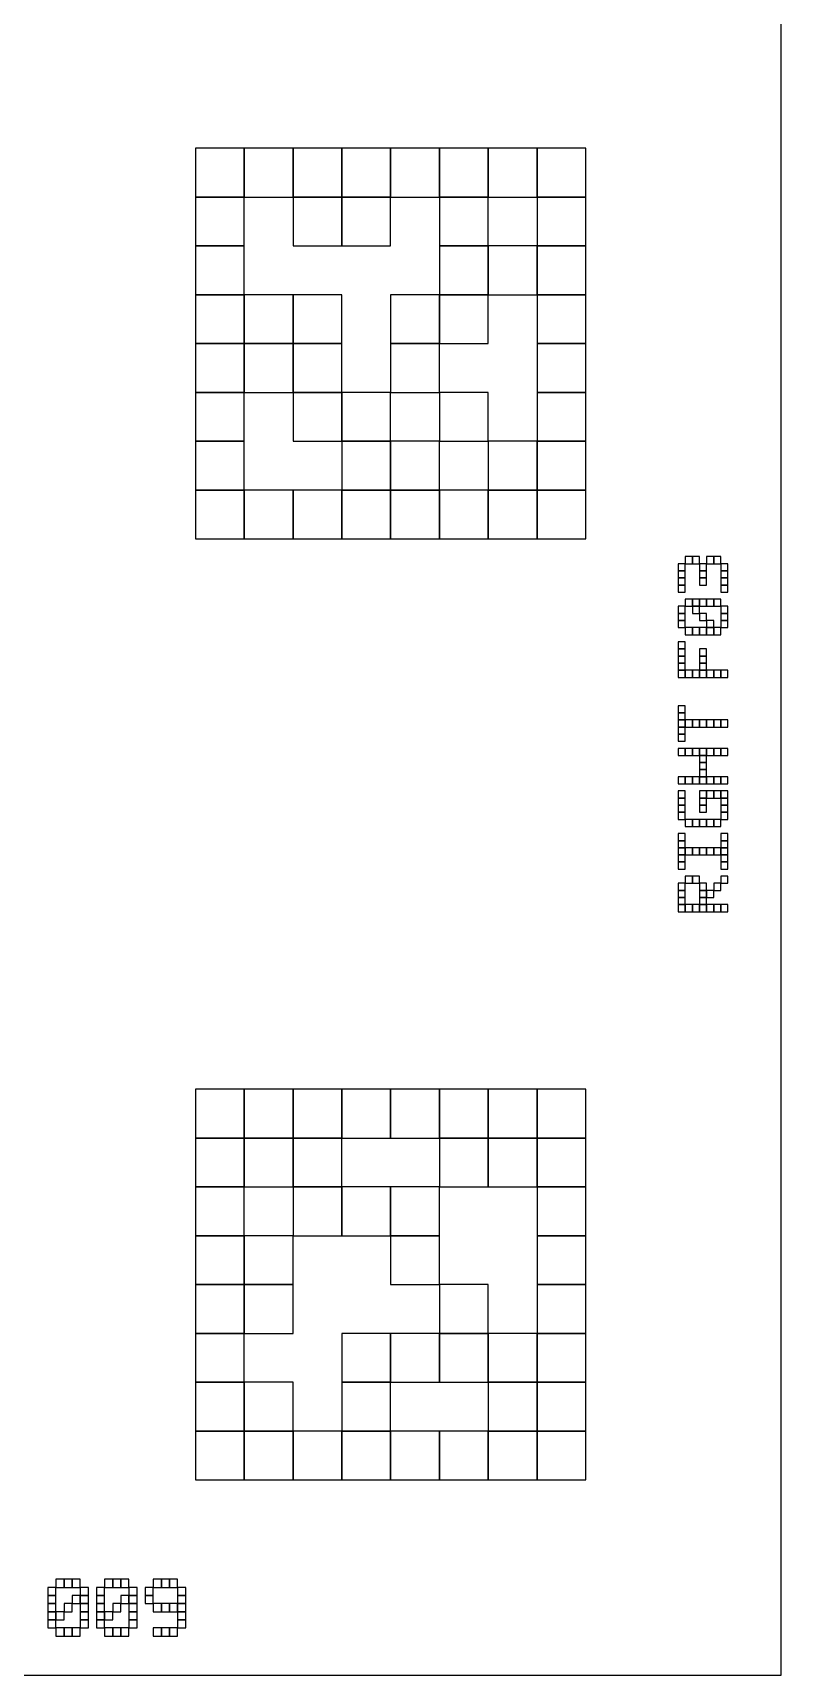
# Model space of a CAD drawing. Extents: x 0 to 150, y 0 to 150.
# Drawn here: x 107.8 to 150, y 0 to 92.5 of the extents above; entities that cross this region are included whole.
import ezdxf

# ---------------------------------------------------------------- set-up
doc = ezdxf.new("R2010")
doc.units = 0
for name, color, linetype in [('BLACK_POCKET', 7, 'CONTINUOUS'), ('BOARD_TEXT', 2, 'CONTINUOUS'), ('CUT', 1, 'CONTINUOUS')]:
    doc.layers.add(name, color=color, linetype=linetype)

msp = doc.modelspace()

# ---------------------------------------------------------------- linework, layer by layer
at = {"layer": 'BLACK_POCKET'}
for p, q in [((119.75, 86), (117, 86)), ((117, 86), (117, 83.25)), ((119.75, 83.25), (119.75, 86)), ((122.5, 86), (119.75, 86)), ((119.75, 86), (119.75, 83.25)), ((122.5, 83.25), (122.5, 86)), ((125.25, 86), (122.5, 86)), ((122.5, 86), (122.5, 83.25)), ((125.25, 83.25), (125.25, 86)), ((128, 86), (125.25, 86)), ((125.25, 86), (125.25, 83.25)), ((128, 83.25), (128, 86)), ((130.75, 86), (128, 86)), ((128, 86), (128, 83.25)), ((130.75, 83.25), (130.75, 86)), ((133.5, 86), (130.75, 86)), ((130.75, 86), (130.75, 83.25)), ((133.5, 83.25), (133.5, 86)), ((136.25, 86), (133.5, 86)), ((133.5, 86), (133.5, 83.25)), ((136.25, 83.25), (136.25, 86)), ((139, 86), (136.25, 86)), ((136.25, 86), (136.25, 83.25)), ((139, 83.25), (139, 86)), ((117, 83.25), (119.75, 83.25)), ((119.75, 83.25), (117, 83.25)), ((117, 83.25), (117, 80.5)), ((119.75, 83.25), (122.5, 83.25)), ((119.75, 80.5), (119.75, 83.25)), ((122.5, 83.25), (125.25, 83.25)), ((125.25, 83.25), (122.5, 83.25)), ((122.5, 83.25), (122.5, 80.5)), ((125.25, 83.25), (128, 83.25)), ((125.25, 80.5), (125.25, 83.25)), ((128, 83.25), (125.25, 83.25)), ((125.25, 83.25), (125.25, 80.5)), ((128, 83.25), (130.75, 83.25)), ((128, 80.5), (128, 83.25)), ((130.75, 83.25), (133.5, 83.25)), ((133.5, 83.25), (130.75, 83.25)), ((130.75, 83.25), (130.75, 80.5)), ((133.5, 83.25), (136.25, 83.25)), ((133.5, 80.5), (133.5, 83.25)), ((136.25, 83.25), (139, 83.25)), ((139, 83.25), (136.25, 83.25)), ((136.25, 83.25), (136.25, 80.5)), ((139, 80.5), (139, 83.25)), ((117, 80.5), (119.75, 80.5)), ((119.75, 80.5), (117, 80.5)), ((117, 80.5), (117, 77.75)), ((119.75, 77.75), (119.75, 80.5)), ((122.5, 80.5), (125.25, 80.5)), ((125.25, 80.5), (128, 80.5)), ((130.75, 80.5), (133.5, 80.5)), ((133.5, 80.5), (130.75, 80.5)), ((130.75, 80.5), (130.75, 77.75)), ((133.5, 77.75), (133.5, 80.5)), ((136.25, 80.5), (133.5, 80.5)), ((133.5, 80.5), (133.5, 77.75)), ((136.25, 80.5), (139, 80.5)), ((136.25, 77.75), (136.25, 80.5)), ((139, 80.5), (136.25, 80.5)), ((136.25, 80.5), (136.25, 77.75)), ((139, 77.75), (139, 80.5)), ((117, 77.75), (119.75, 77.75)), ((119.75, 77.75), (117, 77.75)), ((117, 77.75), (117, 75)), ((119.75, 75), (119.75, 77.75)), ((122.5, 77.75), (119.75, 77.75)), ((119.75, 77.75), (119.75, 75)), ((122.5, 75), (122.5, 77.75)), ((125.25, 77.75), (122.5, 77.75)), ((122.5, 77.75), (122.5, 75)), ((125.25, 75), (125.25, 77.75)), ((130.75, 77.75), (128, 77.75)), ((128, 77.75), (128, 75)), ((130.75, 77.75), (133.5, 77.75)), ((130.75, 75), (130.75, 77.75)), ((133.5, 77.75), (130.75, 77.75)), ((130.75, 77.75), (130.75, 75)), ((133.5, 77.75), (136.25, 77.75)), ((133.5, 75), (133.5, 77.75)), ((136.25, 77.75), (139, 77.75)), ((139, 77.75), (136.25, 77.75)), ((136.25, 77.75), (136.25, 75)), ((139, 75), (139, 77.75)), ((117, 75), (119.75, 75)), ((119.75, 75), (117, 75)), ((117, 75), (117, 72.25)), ((119.75, 75), (122.5, 75)), ((119.75, 72.25), (119.75, 75)), ((122.5, 75), (119.75, 75)), ((119.75, 75), (119.75, 72.25)), ((122.5, 75), (125.25, 75)), ((122.5, 72.25), (122.5, 75)), ((125.25, 75), (122.5, 75)), ((122.5, 75), (122.5, 72.25)), ((125.25, 72.25), (125.25, 75)), ((128, 75), (130.75, 75)), ((130.75, 75), (128, 75)), ((128, 75), (128, 72.25)), ((130.75, 75), (133.5, 75)), ((130.75, 72.25), (130.75, 75)), ((136.25, 75), (139, 75)), ((139, 75), (136.25, 75)), ((136.25, 75), (136.25, 72.25)), ((139, 72.25), (139, 75)), ((117, 72.25), (119.75, 72.25)), ((119.75, 72.25), (117, 72.25)), ((117, 72.25), (117, 69.5)), ((119.75, 72.25), (122.5, 72.25)), ((119.75, 69.5), (119.75, 72.25)), ((122.5, 72.25), (125.25, 72.25)), ((125.25, 72.25), (122.5, 72.25)), ((122.5, 72.25), (122.5, 69.5)), ((125.25, 69.5), (125.25, 72.25)), ((128, 72.25), (125.25, 72.25)), ((125.25, 72.25), (125.25, 69.5)), ((128, 72.25), (130.75, 72.25)), ((128, 69.5), (128, 72.25)), ((133.5, 72.25), (130.75, 72.25)), ((130.75, 72.25), (130.75, 69.5)), ((133.5, 69.5), (133.5, 72.25)), ((136.25, 72.25), (139, 72.25)), ((139, 72.25), (136.25, 72.25)), ((136.25, 72.25), (136.25, 69.5)), ((139, 69.5), (139, 72.25)), ((117, 69.5), (119.75, 69.5)), ((119.75, 69.5), (117, 69.5)), ((117, 69.5), (117, 66.75)), ((119.75, 66.75), (119.75, 69.5)), ((122.5, 69.5), (125.25, 69.5)), ((125.25, 69.5), (128, 69.5)), ((128, 69.5), (125.25, 69.5)), ((125.25, 69.5), (125.25, 66.75)), ((128, 66.75), (128, 69.5)), ((130.75, 69.5), (128, 69.5)), ((128, 69.5), (128, 66.75)), ((130.75, 69.5), (133.5, 69.5)), ((130.75, 66.75), (130.75, 69.5)), ((136.25, 69.5), (133.5, 69.5)), ((133.5, 69.5), (133.5, 66.75)), ((136.25, 69.5), (139, 69.5)), ((136.25, 66.75), (136.25, 69.5)), ((139, 69.5), (136.25, 69.5)), ((136.25, 69.5), (136.25, 66.75)), ((139, 66.75), (139, 69.5)), ((117, 66.75), (119.75, 66.75)), ((119.75, 66.75), (117, 66.75)), ((117, 66.75), (117, 64)), ((119.75, 64), (119.75, 66.75)), ((122.5, 66.75), (119.75, 66.75)), ((119.75, 66.75), (119.75, 64)), ((122.5, 64), (122.5, 66.75)), ((125.25, 66.75), (122.5, 66.75)), ((122.5, 66.75), (122.5, 64)), ((125.25, 66.75), (128, 66.75)), ((125.25, 64), (125.25, 66.75)), ((128, 66.75), (125.25, 66.75)), ((125.25, 66.75), (125.25, 64)), ((128, 66.75), (130.75, 66.75)), ((128, 64), (128, 66.75)), ((130.75, 66.75), (128, 66.75)), ((128, 66.75), (128, 64)), ((130.75, 64), (130.75, 66.75)), ((133.5, 66.75), (130.75, 66.75)), ((130.75, 66.75), (130.75, 64)), ((133.5, 66.75), (136.25, 66.75)), ((133.5, 64), (133.5, 66.75)), ((136.25, 66.75), (133.5, 66.75)), ((133.5, 66.75), (133.5, 64)), ((136.25, 66.75), (139, 66.75)), ((136.25, 64), (136.25, 66.75)), ((139, 66.75), (136.25, 66.75)), ((136.25, 66.75), (136.25, 64)), ((139, 64), (139, 66.75)), ((117, 64), (119.75, 64)), ((119.75, 64), (122.5, 64)), ((122.5, 64), (125.25, 64)), ((125.25, 64), (128, 64)), ((128, 64), (130.75, 64)), ((130.75, 64), (133.5, 64)), ((133.5, 64), (136.25, 64)), ((136.25, 64), (139, 64)), ((119.75, 33), (117, 33)), ((117, 33), (117, 30.25)), ((119.75, 30.25), (119.75, 33)), ((122.5, 33), (119.75, 33)), ((119.75, 33), (119.75, 30.25)), ((122.5, 30.25), (122.5, 33)), ((125.25, 33), (122.5, 33)), ((122.5, 33), (122.5, 30.25)), ((125.25, 30.25), (125.25, 33)), ((128, 33), (125.25, 33)), ((125.25, 33), (125.25, 30.25)), ((128, 30.25), (128, 33)), ((130.75, 33), (128, 33)), ((128, 33), (128, 30.25)), ((130.75, 30.25), (130.75, 33)), ((133.5, 33), (130.75, 33)), ((130.75, 33), (130.75, 30.25)), ((133.5, 30.25), (133.5, 33)), ((136.25, 33), (133.5, 33)), ((133.5, 33), (133.5, 30.25)), ((136.25, 30.25), (136.25, 33)), ((139, 33), (136.25, 33)), ((136.25, 33), (136.25, 30.25)), ((139, 30.25), (139, 33)), ((117, 30.25), (119.75, 30.25)), ((119.75, 30.25), (117, 30.25)), ((117, 30.25), (117, 27.5)), ((119.75, 30.25), (122.5, 30.25)), ((119.75, 27.5), (119.75, 30.25)), ((122.5, 30.25), (119.75, 30.25)), ((119.75, 30.25), (119.75, 27.5)), ((122.5, 30.25), (125.25, 30.25)), ((122.5, 27.5), (122.5, 30.25)), ((125.25, 30.25), (122.5, 30.25)), ((122.5, 30.25), (122.5, 27.5)), ((125.25, 30.25), (128, 30.25)), ((125.25, 27.5), (125.25, 30.25)), ((128, 30.25), (130.75, 30.25)), ((130.75, 30.25), (133.5, 30.25)), ((133.5, 30.25), (130.75, 30.25)), ((130.75, 30.25), (130.75, 27.5)), ((133.5, 30.25), (136.25, 30.25)), ((133.5, 27.5), (133.5, 30.25)), ((136.25, 30.25), (133.5, 30.25)), ((133.5, 30.25), (133.5, 27.5)), ((136.25, 30.25), (139, 30.25)), ((136.25, 27.5), (136.25, 30.25)), ((139, 30.25), (136.25, 30.25)), ((136.25, 30.25), (136.25, 27.5)), ((139, 27.5), (139, 30.25)), ((117, 27.5), (119.75, 27.5)), ((119.75, 27.5), (117, 27.5)), ((117, 27.5), (117, 24.75)), ((119.75, 27.5), (122.5, 27.5)), ((119.75, 24.75), (119.75, 27.5)), ((122.5, 27.5), (125.25, 27.5)), ((125.25, 27.5), (122.5, 27.5)), ((122.5, 27.5), (122.5, 24.75)), ((125.25, 24.75), (125.25, 27.5)), ((128, 27.5), (125.25, 27.5)), ((125.25, 27.5), (125.25, 24.75)), ((128, 24.75), (128, 27.5)), ((130.75, 27.5), (128, 27.5)), ((128, 27.5), (128, 24.75)), ((130.75, 27.5), (133.5, 27.5)), ((130.75, 24.75), (130.75, 27.5)), ((133.5, 27.5), (136.25, 27.5)), ((136.25, 27.5), (139, 27.5)), ((139, 27.5), (136.25, 27.5)), ((136.25, 27.5), (136.25, 24.75)), ((139, 24.75), (139, 27.5)), ((117, 24.75), (119.75, 24.75)), ((119.75, 24.75), (117, 24.75)), ((117, 24.75), (117, 22)), ((119.75, 22), (119.75, 24.75)), ((122.5, 24.75), (119.75, 24.75)), ((119.75, 24.75), (119.75, 22)), ((122.5, 24.75), (125.25, 24.75)), ((122.5, 22), (122.5, 24.75)), ((125.25, 24.75), (128, 24.75)), ((128, 24.75), (130.75, 24.75)), ((130.75, 24.75), (128, 24.75)), ((128, 24.75), (128, 22)), ((130.75, 22), (130.75, 24.75)), ((136.25, 24.75), (139, 24.75)), ((139, 24.75), (136.25, 24.75)), ((136.25, 24.75), (136.25, 22)), ((139, 22), (139, 24.75)), ((117, 22), (119.75, 22)), ((119.75, 22), (117, 22)), ((117, 22), (117, 19.25)), ((119.75, 22), (122.5, 22)), ((119.75, 19.25), (119.75, 22)), ((122.5, 22), (119.75, 22)), ((119.75, 22), (119.75, 19.25)), ((122.5, 19.25), (122.5, 22)), ((128, 22), (130.75, 22)), ((133.5, 22), (130.75, 22)), ((130.75, 22), (130.75, 19.25)), ((133.5, 19.25), (133.5, 22)), ((136.25, 22), (139, 22)), ((139, 22), (136.25, 22)), ((136.25, 22), (136.25, 19.25)), ((139, 19.25), (139, 22)), ((117, 19.25), (119.75, 19.25)), ((119.75, 19.25), (117, 19.25)), ((117, 19.25), (117, 16.5)), ((119.75, 19.25), (122.5, 19.25)), ((119.75, 16.5), (119.75, 19.25)), ((128, 19.25), (125.25, 19.25)), ((125.25, 19.25), (125.25, 16.5)), ((128, 16.5), (128, 19.25)), ((130.75, 19.25), (128, 19.25)), ((128, 19.25), (128, 16.5)), ((130.75, 19.25), (133.5, 19.25)), ((130.75, 16.5), (130.75, 19.25)), ((133.5, 19.25), (130.75, 19.25)), ((130.75, 19.25), (130.75, 16.5)), ((133.5, 16.5), (133.5, 19.25)), ((136.25, 19.25), (133.5, 19.25)), ((133.5, 19.25), (133.5, 16.5)), ((136.25, 19.25), (139, 19.25)), ((136.25, 16.5), (136.25, 19.25)), ((139, 19.25), (136.25, 19.25)), ((136.25, 19.25), (136.25, 16.5)), ((139, 16.5), (139, 19.25)), ((117, 16.5), (119.75, 16.5)), ((119.75, 16.5), (117, 16.5)), ((117, 16.5), (117, 13.75)), ((119.75, 13.75), (119.75, 16.5)), ((122.5, 16.5), (119.75, 16.5)), ((119.75, 16.5), (119.75, 13.75)), ((122.5, 13.75), (122.5, 16.5)), ((125.25, 16.5), (128, 16.5)), ((128, 16.5), (125.25, 16.5)), ((125.25, 16.5), (125.25, 13.75)), ((128, 16.5), (130.75, 16.5)), ((128, 13.75), (128, 16.5)), ((130.75, 16.5), (133.5, 16.5)), ((133.5, 16.5), (136.25, 16.5)), ((136.25, 16.5), (133.5, 16.5)), ((133.5, 16.5), (133.5, 13.75)), ((136.25, 16.5), (139, 16.5)), ((136.25, 13.75), (136.25, 16.5)), ((139, 16.5), (136.25, 16.5)), ((136.25, 16.5), (136.25, 13.75)), ((139, 13.75), (139, 16.5)), ((117, 13.75), (119.75, 13.75)), ((119.75, 13.75), (117, 13.75)), ((117, 13.75), (117, 11)), ((119.75, 13.75), (122.5, 13.75)), ((119.75, 11), (119.75, 13.75)), ((122.5, 13.75), (119.75, 13.75)), ((119.75, 13.75), (119.75, 11)), ((122.5, 11), (122.5, 13.75)), ((125.25, 13.75), (122.5, 13.75)), ((122.5, 13.75), (122.5, 11)), ((125.25, 13.75), (128, 13.75)), ((125.25, 11), (125.25, 13.75)), ((128, 13.75), (125.25, 13.75)), ((125.25, 13.75), (125.25, 11)), ((128, 11), (128, 13.75)), ((130.75, 13.75), (128, 13.75)), ((128, 13.75), (128, 11)), ((130.75, 11), (130.75, 13.75)), ((133.5, 13.75), (130.75, 13.75)), ((130.75, 13.75), (130.75, 11)), ((133.5, 13.75), (136.25, 13.75)), ((133.5, 11), (133.5, 13.75)), ((136.25, 13.75), (133.5, 13.75)), ((133.5, 13.75), (133.5, 11)), ((136.25, 13.75), (139, 13.75)), ((136.25, 11), (136.25, 13.75)), ((139, 13.75), (136.25, 13.75)), ((136.25, 13.75), (136.25, 11)), ((139, 11), (139, 13.75)), ((117, 11), (119.75, 11)), ((119.75, 11), (122.5, 11)), ((122.5, 11), (125.25, 11)), ((125.25, 11), (128, 11)), ((128, 11), (130.75, 11)), ((130.75, 11), (133.5, 11)), ((133.5, 11), (136.25, 11)), ((136.25, 11), (139, 11))]:
    msp.add_line(p, q, dxfattribs=at)
at = {"layer": 'BOARD_TEXT'}
for p, q in [((145, 63), (144.6, 63)), ((144.6, 63), (144.6, 62.6)), ((145, 62.6), (145, 63)), ((145.4, 63), (145, 63)), ((145, 63), (145, 62.6)), ((145.4, 62.6), (145.4, 63)), ((146.2, 63), (145.8, 63)), ((145.8, 63), (145.8, 62.6)), ((146.2, 62.6), (146.2, 63)), ((146.6, 63), (146.2, 63)), ((146.2, 63), (146.2, 62.6)), ((146.6, 62.6), (146.6, 63)), ((144.6, 62.6), (144.2, 62.6)), ((144.2, 62.6), (144.2, 62.2)), ((144.6, 62.2), (144.2, 62.2)), ((144.2, 62.2), (144.2, 61.8)), ((144.2, 62.2), (144.6, 62.2)), ((144.6, 62.2), (144.6, 62.6)), ((144.6, 62.6), (145, 62.6)), ((144.6, 61.8), (144.6, 62.2)), ((145, 62.6), (145.4, 62.6)), ((145.8, 62.6), (145.4, 62.6)), ((145.4, 62.6), (145.4, 62.2)), ((145.8, 62.2), (145.4, 62.2)), ((145.4, 62.2), (145.4, 61.8)), ((145.4, 62.2), (145.8, 62.2)), ((145.8, 62.2), (145.8, 62.6)), ((145.8, 62.6), (146.2, 62.6)), ((145.8, 61.8), (145.8, 62.2)), ((146.2, 62.6), (146.6, 62.6)), ((147, 62.6), (146.6, 62.6)), ((146.6, 62.6), (146.6, 62.2)), ((147, 62.2), (146.6, 62.2)), ((146.6, 62.2), (146.6, 61.8)), ((146.6, 62.2), (147, 62.2)), ((147, 62.2), (147, 62.6)), ((147, 61.8), (147, 62.2)), ((144.6, 61.8), (144.2, 61.8)), ((144.2, 61.8), (144.2, 61.4)), ((144.2, 61.8), (144.6, 61.8)), ((144.6, 61.4), (144.2, 61.4)), ((144.2, 61.4), (144.2, 61)), ((144.2, 61.4), (144.6, 61.4)), ((144.6, 61.4), (144.6, 61.8)), ((144.6, 61), (144.6, 61.4)), ((145.8, 61.8), (145.4, 61.8)), ((145.4, 61.8), (145.4, 61.4)), ((145.4, 61.8), (145.8, 61.8)), ((145.4, 61.4), (145.8, 61.4)), ((145.8, 61.4), (145.8, 61.8)), ((147, 61.8), (146.6, 61.8)), ((146.6, 61.8), (146.6, 61.4)), ((146.6, 61.8), (147, 61.8)), ((147, 61.4), (146.6, 61.4)), ((146.6, 61.4), (146.6, 61)), ((146.6, 61.4), (147, 61.4)), ((147, 61.4), (147, 61.8)), ((147, 61), (147, 61.4)), ((144.2, 61), (144.6, 61)), ((144.6, 60.2), (144.2, 60.2)), ((144.2, 60.2), (144.2, 59.8)), ((145, 60.6), (144.6, 60.6)), ((144.6, 60.6), (144.6, 60.2)), ((144.6, 59.8), (144.6, 60.2)), ((144.6, 60.2), (145, 60.2)), ((145, 60.2), (145, 60.6)), ((145.4, 60.6), (145, 60.6)), ((145, 60.6), (145, 60.2)), ((145.4, 60.2), (145, 60.2)), ((145, 60.2), (145, 59.8)), ((145, 60.2), (145.4, 60.2)), ((145.4, 60.2), (145.4, 60.6)), ((145.8, 60.6), (145.4, 60.6)), ((145.4, 60.6), (145.4, 60.2)), ((145.4, 59.8), (145.4, 60.2)), ((145.4, 60.2), (145.8, 60.2)), ((145.8, 60.2), (145.8, 60.6)), ((146.2, 60.6), (145.8, 60.6)), ((145.8, 60.6), (145.8, 60.2)), ((145.8, 60.2), (146.2, 60.2)), ((146.2, 60.2), (146.2, 60.6)), ((146.6, 60.6), (146.2, 60.6)), ((146.2, 60.6), (146.2, 60.2)), ((146.2, 60.2), (146.6, 60.2)), ((146.6, 61), (147, 61)), ((146.6, 60.2), (146.6, 60.6)), ((147, 60.2), (146.6, 60.2)), ((146.6, 60.2), (146.6, 59.8)), ((147, 59.8), (147, 60.2)), ((144.6, 59.8), (144.2, 59.8)), ((144.2, 59.8), (144.2, 59.4)), ((144.2, 59.8), (144.6, 59.8)), ((144.6, 59.4), (144.2, 59.4)), ((144.2, 59.4), (144.2, 59)), ((144.2, 59.4), (144.6, 59.4)), ((144.6, 59.4), (144.6, 59.8)), ((144.6, 59), (144.6, 59.4)), ((145, 59.8), (145.4, 59.8)), ((145.8, 59.8), (145.4, 59.8)), ((145.4, 59.8), (145.4, 59.4)), ((145.4, 59.4), (145.8, 59.4)), ((145.8, 59.4), (145.8, 59.8)), ((146.2, 59.4), (145.8, 59.4)), ((145.8, 59.4), (145.8, 59)), ((146.2, 59), (146.2, 59.4)), ((147, 59.8), (146.6, 59.8)), ((146.6, 59.8), (146.6, 59.4)), ((146.6, 59.8), (147, 59.8)), ((147, 59.4), (146.6, 59.4)), ((146.6, 59.4), (146.6, 59)), ((146.6, 59.4), (147, 59.4)), ((147, 59.4), (147, 59.8)), ((147, 59), (147, 59.4)), ((144.2, 59), (144.6, 59)), ((145, 59), (144.6, 59)), ((144.6, 59), (144.6, 58.6)), ((144.6, 58.6), (145, 58.6)), ((145, 58.6), (145, 59)), ((145.4, 59), (145, 59)), ((145, 59), (145, 58.6)), ((145, 58.6), (145.4, 58.6)), ((145.4, 58.6), (145.4, 59)), ((145.8, 59), (145.4, 59)), ((145.4, 59), (145.4, 58.6)), ((145.4, 58.6), (145.8, 58.6)), ((145.8, 58.6), (145.8, 59)), ((146.2, 59), (145.8, 59)), ((145.8, 59), (145.8, 58.6)), ((145.8, 59), (146.2, 59)), ((145.8, 58.6), (146.2, 58.6)), ((146.2, 58.6), (146.2, 59)), ((146.6, 59), (146.2, 59)), ((146.2, 59), (146.2, 58.6)), ((146.2, 58.6), (146.6, 58.6)), ((146.6, 58.6), (146.6, 59)), ((146.6, 59), (147, 59)), ((144.6, 58.2), (144.2, 58.2)), ((144.2, 58.2), (144.2, 57.8)), ((144.6, 57.8), (144.2, 57.8)), ((144.2, 57.8), (144.2, 57.4)), ((144.2, 57.8), (144.6, 57.8)), ((144.6, 57.4), (144.2, 57.4)), ((144.2, 57.4), (144.2, 57)), ((144.2, 57.4), (144.6, 57.4)), ((144.6, 57.8), (144.6, 58.2)), ((144.6, 57.4), (144.6, 57.8)), ((144.6, 57), (144.6, 57.4)), ((145.8, 57.8), (145.4, 57.8)), ((145.4, 57.8), (145.4, 57.4)), ((145.8, 57.4), (145.4, 57.4)), ((145.4, 57.4), (145.4, 57)), ((145.4, 57.4), (145.8, 57.4)), ((145.8, 57.4), (145.8, 57.8)), ((145.8, 57), (145.8, 57.4)), ((144.6, 57), (144.2, 57)), ((144.2, 57), (144.2, 56.6)), ((144.2, 57), (144.6, 57)), ((144.6, 56.6), (144.2, 56.6)), ((144.2, 56.6), (144.2, 56.2)), ((144.2, 56.6), (144.6, 56.6)), ((144.6, 56.6), (144.6, 57)), ((144.6, 56.2), (144.6, 56.6)), ((145, 56.6), (144.6, 56.6)), ((144.6, 56.6), (144.6, 56.2)), ((145, 56.2), (145, 56.6)), ((145.4, 56.6), (145, 56.6)), ((145, 56.6), (145, 56.2)), ((145.8, 57), (145.4, 57)), ((145.4, 57), (145.4, 56.6)), ((145.4, 57), (145.8, 57)), ((145.4, 56.2), (145.4, 56.6)), ((145.8, 56.6), (145.4, 56.6)), ((145.4, 56.6), (145.4, 56.2)), ((145.4, 56.6), (145.8, 56.6)), ((145.8, 56.6), (145.8, 57)), ((145.8, 56.2), (145.8, 56.6)), ((146.2, 56.6), (145.8, 56.6)), ((145.8, 56.6), (145.8, 56.2)), ((146.2, 56.2), (146.2, 56.6)), ((146.6, 56.6), (146.2, 56.6)), ((146.2, 56.6), (146.2, 56.2)), ((146.6, 56.2), (146.6, 56.6)), ((147, 56.6), (146.6, 56.6)), ((146.6, 56.6), (146.6, 56.2)), ((147, 56.2), (147, 56.6)), ((144.2, 56.2), (144.6, 56.2)), ((144.6, 56.2), (145, 56.2)), ((145, 56.2), (145.4, 56.2)), ((145.4, 56.2), (145.8, 56.2)), ((145.8, 56.2), (146.2, 56.2)), ((146.2, 56.2), (146.6, 56.2)), ((146.6, 56.2), (147, 56.2)), ((144.6, 54.6), (144.2, 54.6)), ((144.2, 54.6), (144.2, 54.2)), ((144.6, 54.2), (144.6, 54.6)), ((144.6, 54.2), (144.2, 54.2)), ((144.2, 54.2), (144.2, 53.8)), ((144.2, 54.2), (144.6, 54.2)), ((144.6, 53.8), (144.2, 53.8)), ((144.2, 53.8), (144.2, 53.4)), ((144.2, 53.8), (144.6, 53.8)), ((144.6, 53.8), (144.6, 54.2)), ((144.6, 53.4), (144.6, 53.8)), ((145, 53.8), (144.6, 53.8)), ((144.6, 53.8), (144.6, 53.4)), ((145, 53.4), (145, 53.8)), ((145.4, 53.8), (145, 53.8)), ((145, 53.8), (145, 53.4)), ((145.4, 53.4), (145.4, 53.8)), ((145.8, 53.8), (145.4, 53.8)), ((145.4, 53.8), (145.4, 53.4)), ((145.8, 53.4), (145.8, 53.8)), ((146.2, 53.8), (145.8, 53.8)), ((145.8, 53.8), (145.8, 53.4)), ((146.2, 53.4), (146.2, 53.8)), ((146.6, 53.8), (146.2, 53.8)), ((146.2, 53.8), (146.2, 53.4)), ((146.6, 53.4), (146.6, 53.8)), ((147, 53.8), (146.6, 53.8)), ((146.6, 53.8), (146.6, 53.4)), ((147, 53.4), (147, 53.8)), ((144.6, 53.4), (144.2, 53.4)), ((144.2, 53.4), (144.2, 53)), ((144.2, 53.4), (144.6, 53.4)), ((144.6, 53), (144.2, 53)), ((144.2, 53), (144.2, 52.6)), ((144.2, 53), (144.6, 53)), ((144.6, 53), (144.6, 53.4)), ((144.6, 53.4), (145, 53.4)), ((144.6, 52.6), (144.6, 53)), ((145, 53.4), (145.4, 53.4)), ((145.4, 53.4), (145.8, 53.4)), ((145.8, 53.4), (146.2, 53.4)), ((146.2, 53.4), (146.6, 53.4)), ((146.6, 53.4), (147, 53.4)), ((144.2, 52.6), (144.6, 52.6)), ((144.6, 52.2), (144.2, 52.2)), ((144.2, 52.2), (144.2, 51.8)), ((144.6, 51.8), (144.6, 52.2)), ((145, 52.2), (144.6, 52.2)), ((144.6, 52.2), (144.6, 51.8)), ((145, 51.8), (145, 52.2)), ((145.4, 52.2), (145, 52.2)), ((145, 52.2), (145, 51.8)), ((145.4, 51.8), (145.4, 52.2)), ((145.8, 52.2), (145.4, 52.2)), ((145.4, 52.2), (145.4, 51.8)), ((145.8, 51.8), (145.8, 52.2)), ((146.2, 52.2), (145.8, 52.2)), ((145.8, 52.2), (145.8, 51.8)), ((146.2, 51.8), (146.2, 52.2)), ((146.6, 52.2), (146.2, 52.2)), ((146.2, 52.2), (146.2, 51.8)), ((146.6, 51.8), (146.6, 52.2)), ((147, 52.2), (146.6, 52.2)), ((146.6, 52.2), (146.6, 51.8)), ((147, 51.8), (147, 52.2)), ((144.2, 51.8), (144.6, 51.8)), ((144.6, 51.8), (145, 51.8)), ((145, 51.8), (145.4, 51.8)), ((145.8, 51.8), (145.4, 51.8)), ((145.4, 51.8), (145.4, 51.4)), ((145.4, 51.8), (145.8, 51.8)), ((145.8, 51.4), (145.4, 51.4)), ((145.4, 51.4), (145.4, 51)), ((145.4, 51.4), (145.8, 51.4)), ((145.8, 51), (145.4, 51)), ((145.4, 51), (145.4, 50.6)), ((145.4, 51), (145.8, 51)), ((145.8, 51.4), (145.8, 51.8)), ((145.8, 51.8), (146.2, 51.8)), ((145.8, 51), (145.8, 51.4)), ((145.8, 50.6), (145.8, 51)), ((146.2, 51.8), (146.6, 51.8)), ((146.6, 51.8), (147, 51.8)), ((144.6, 50.6), (144.2, 50.6)), ((144.2, 50.6), (144.2, 50.2)), ((144.2, 50.2), (144.6, 50.2)), ((144.6, 50.2), (144.6, 50.6)), ((145, 50.6), (144.6, 50.6)), ((144.6, 50.6), (144.6, 50.2)), ((144.6, 50.2), (145, 50.2)), ((145, 50.2), (145, 50.6)), ((145.4, 50.6), (145, 50.6)), ((145, 50.6), (145, 50.2)), ((145, 50.2), (145.4, 50.2)), ((145.4, 50.2), (145.4, 50.6)), ((145.8, 50.6), (145.4, 50.6)), ((145.4, 50.6), (145.4, 50.2)), ((145.4, 50.6), (145.8, 50.6)), ((145.4, 50.2), (145.8, 50.2)), ((145.8, 50.2), (145.8, 50.6)), ((146.2, 50.6), (145.8, 50.6)), ((145.8, 50.6), (145.8, 50.2)), ((145.8, 50.2), (146.2, 50.2)), ((146.2, 50.2), (146.2, 50.6)), ((146.6, 50.6), (146.2, 50.6)), ((146.2, 50.6), (146.2, 50.2)), ((146.2, 50.2), (146.6, 50.2)), ((146.6, 50.2), (146.6, 50.6)), ((147, 50.6), (146.6, 50.6)), ((146.6, 50.6), (146.6, 50.2)), ((146.6, 50.2), (147, 50.2)), ((147, 50.2), (147, 50.6)), ((144.6, 49.8), (144.2, 49.8)), ((144.2, 49.8), (144.2, 49.4)), ((144.6, 49.4), (144.2, 49.4)), ((144.2, 49.4), (144.2, 49)), ((144.2, 49.4), (144.6, 49.4)), ((144.6, 49.4), (144.6, 49.8)), ((144.6, 49), (144.6, 49.4)), ((145.8, 49.8), (145.4, 49.8)), ((145.4, 49.8), (145.4, 49.4)), ((145.8, 49.4), (145.4, 49.4)), ((145.4, 49.4), (145.4, 49)), ((145.4, 49.4), (145.8, 49.4)), ((145.8, 49.4), (145.8, 49.8)), ((146.2, 49.8), (145.8, 49.8)), ((145.8, 49.8), (145.8, 49.4)), ((145.8, 49), (145.8, 49.4)), ((145.8, 49.4), (146.2, 49.4)), ((146.2, 49.4), (146.2, 49.8)), ((146.6, 49.8), (146.2, 49.8)), ((146.2, 49.8), (146.2, 49.4)), ((146.2, 49.4), (146.6, 49.4)), ((146.6, 49.4), (146.6, 49.8)), ((147, 49.8), (146.6, 49.8)), ((146.6, 49.8), (146.6, 49.4)), ((147, 49.4), (146.6, 49.4)), ((146.6, 49.4), (146.6, 49)), ((146.6, 49.4), (147, 49.4)), ((147, 49.4), (147, 49.8)), ((147, 49), (147, 49.4)), ((144.6, 49), (144.2, 49)), ((144.2, 49), (144.2, 48.6)), ((144.2, 49), (144.6, 49)), ((144.6, 48.6), (144.2, 48.6)), ((144.2, 48.6), (144.2, 48.2)), ((144.2, 48.6), (144.6, 48.6)), ((144.2, 48.2), (144.6, 48.2)), ((144.6, 48.6), (144.6, 49)), ((144.6, 48.2), (144.6, 48.6)), ((145, 48.2), (144.6, 48.2)), ((144.6, 48.2), (144.6, 47.8)), ((145, 47.8), (145, 48.2)), ((145.4, 48.2), (145, 48.2)), ((145, 48.2), (145, 47.8)), ((145.8, 49), (145.4, 49)), ((145.4, 49), (145.4, 48.6)), ((145.4, 49), (145.8, 49)), ((145.4, 48.6), (145.8, 48.6)), ((145.4, 47.8), (145.4, 48.2)), ((145.8, 48.2), (145.4, 48.2)), ((145.4, 48.2), (145.4, 47.8)), ((145.8, 48.6), (145.8, 49)), ((145.8, 47.8), (145.8, 48.2)), ((146.2, 48.2), (145.8, 48.2)), ((145.8, 48.2), (145.8, 47.8)), ((146.2, 47.8), (146.2, 48.2)), ((146.6, 48.2), (146.2, 48.2)), ((146.2, 48.2), (146.2, 47.8)), ((147, 49), (146.6, 49)), ((146.6, 49), (146.6, 48.6)), ((146.6, 49), (147, 49)), ((147, 48.6), (146.6, 48.6)), ((146.6, 48.6), (146.6, 48.2)), ((146.6, 48.6), (147, 48.6)), ((146.6, 47.8), (146.6, 48.2)), ((146.6, 48.2), (147, 48.2)), ((147, 48.6), (147, 49)), ((147, 48.2), (147, 48.6)), ((144.6, 47.4), (144.2, 47.4)), ((144.2, 47.4), (144.2, 47)), ((144.6, 47.8), (145, 47.8)), ((144.6, 47), (144.6, 47.4)), ((145, 47.8), (145.4, 47.8)), ((145.4, 47.8), (145.8, 47.8)), ((145.8, 47.8), (146.2, 47.8)), ((146.2, 47.8), (146.6, 47.8)), ((147, 47.4), (146.6, 47.4)), ((146.6, 47.4), (146.6, 47)), ((147, 47), (147, 47.4)), ((144.6, 47), (144.2, 47)), ((144.2, 47), (144.2, 46.6)), ((144.2, 47), (144.6, 47)), ((144.6, 46.6), (144.2, 46.6)), ((144.2, 46.6), (144.2, 46.2)), ((144.2, 46.6), (144.6, 46.6)), ((144.6, 46.6), (144.6, 47)), ((144.6, 46.2), (144.6, 46.6)), ((145, 46.6), (144.6, 46.6)), ((144.6, 46.6), (144.6, 46.2)), ((145, 46.2), (145, 46.6)), ((145.4, 46.6), (145, 46.6)), ((145, 46.6), (145, 46.2)), ((145.4, 46.2), (145.4, 46.6)), ((145.8, 46.6), (145.4, 46.6)), ((145.4, 46.6), (145.4, 46.2)), ((145.8, 46.2), (145.8, 46.6)), ((146.2, 46.6), (145.8, 46.6)), ((145.8, 46.6), (145.8, 46.2)), ((146.2, 46.2), (146.2, 46.6)), ((146.6, 46.6), (146.2, 46.6)), ((146.2, 46.6), (146.2, 46.2)), ((147, 47), (146.6, 47)), ((146.6, 47), (146.6, 46.6)), ((146.6, 47), (147, 47)), ((146.6, 46.2), (146.6, 46.6)), ((147, 46.6), (146.6, 46.6)), ((146.6, 46.6), (146.6, 46.2)), ((146.6, 46.6), (147, 46.6)), ((147, 46.6), (147, 47)), ((147, 46.2), (147, 46.6)), ((144.6, 46.2), (144.2, 46.2)), ((144.2, 46.2), (144.2, 45.8)), ((144.2, 46.2), (144.6, 46.2)), ((144.6, 45.8), (144.2, 45.8)), ((144.2, 45.8), (144.2, 45.4)), ((144.2, 45.8), (144.6, 45.8)), ((144.2, 45.4), (144.6, 45.4)), ((144.6, 45.8), (144.6, 46.2)), ((144.6, 46.2), (145, 46.2)), ((144.6, 45.4), (144.6, 45.8)), ((145, 46.2), (145.4, 46.2)), ((145.4, 46.2), (145.8, 46.2)), ((145.8, 46.2), (146.2, 46.2)), ((146.2, 46.2), (146.6, 46.2)), ((147, 46.2), (146.6, 46.2)), ((146.6, 46.2), (146.6, 45.8)), ((146.6, 46.2), (147, 46.2)), ((147, 45.8), (146.6, 45.8)), ((146.6, 45.8), (146.6, 45.4)), ((146.6, 45.8), (147, 45.8)), ((146.6, 45.4), (147, 45.4)), ((147, 45.8), (147, 46.2)), ((147, 45.4), (147, 45.8)), ((144.6, 44.6), (144.2, 44.6)), ((144.2, 44.6), (144.2, 44.2)), ((145, 45), (144.6, 45)), ((144.6, 45), (144.6, 44.6)), ((144.6, 44.2), (144.6, 44.6)), ((144.6, 44.6), (145, 44.6)), ((145, 44.6), (145, 45)), ((145.4, 45), (145, 45)), ((145, 45), (145, 44.6)), ((145, 44.6), (145.4, 44.6)), ((145.4, 44.6), (145.4, 45)), ((145.8, 44.6), (145.4, 44.6)), ((145.4, 44.6), (145.4, 44.2)), ((145.8, 44.2), (145.8, 44.6)), ((146.6, 44.6), (146.2, 44.6)), ((146.2, 44.6), (146.2, 44.2)), ((147, 45), (146.6, 45)), ((146.6, 45), (146.6, 44.6)), ((146.6, 44.2), (146.6, 44.6)), ((146.6, 44.6), (147, 44.6)), ((147, 44.6), (147, 45)), ((144.6, 44.2), (144.2, 44.2)), ((144.2, 44.2), (144.2, 43.8)), ((144.2, 44.2), (144.6, 44.2)), ((144.6, 43.8), (144.2, 43.8)), ((144.2, 43.8), (144.2, 43.4)), ((144.2, 43.8), (144.6, 43.8)), ((144.6, 43.8), (144.6, 44.2)), ((144.6, 43.4), (144.6, 43.8)), ((145.8, 44.2), (145.4, 44.2)), ((145.4, 44.2), (145.4, 43.8)), ((145.4, 44.2), (145.8, 44.2)), ((145.8, 43.8), (145.4, 43.8)), ((145.4, 43.8), (145.4, 43.4)), ((145.4, 43.8), (145.8, 43.8)), ((145.8, 43.8), (145.8, 44.2)), ((146.2, 44.2), (145.8, 44.2)), ((145.8, 44.2), (145.8, 43.8)), ((145.8, 43.4), (145.8, 43.8)), ((145.8, 43.8), (146.2, 43.8)), ((146.2, 43.8), (146.2, 44.2)), ((146.2, 44.2), (146.6, 44.2)), ((144.6, 43.4), (144.2, 43.4)), ((144.2, 43.4), (144.2, 43)), ((144.2, 43.4), (144.6, 43.4)), ((144.2, 43), (144.6, 43)), ((144.6, 43), (144.6, 43.4)), ((145, 43.4), (144.6, 43.4)), ((144.6, 43.4), (144.6, 43)), ((144.6, 43), (145, 43)), ((145, 43), (145, 43.4)), ((145.4, 43.4), (145, 43.4)), ((145, 43.4), (145, 43)), ((145, 43), (145.4, 43)), ((145.4, 43), (145.4, 43.4)), ((145.8, 43.4), (145.4, 43.4)), ((145.4, 43.4), (145.4, 43)), ((145.4, 43.4), (145.8, 43.4)), ((145.4, 43), (145.8, 43)), ((145.8, 43), (145.8, 43.4)), ((146.2, 43.4), (145.8, 43.4)), ((145.8, 43.4), (145.8, 43)), ((145.8, 43), (146.2, 43)), ((146.2, 43), (146.2, 43.4)), ((146.6, 43.4), (146.2, 43.4)), ((146.2, 43.4), (146.2, 43)), ((146.2, 43), (146.6, 43)), ((146.6, 43), (146.6, 43.4)), ((147, 43.4), (146.6, 43.4)), ((146.6, 43.4), (146.6, 43)), ((146.6, 43), (147, 43)), ((147, 43), (147, 43.4)), ((109.142857, 4.942857), (108.685714, 4.942857)), ((108.685714, 4.942857), (108.685714, 4.485714)), ((109.6, 5.4), (109.142857, 5.4)), ((109.142857, 5.4), (109.142857, 4.942857)), ((109.142857, 4.942857), (109.6, 4.942857)), ((109.142857, 4.485714), (109.142857, 4.942857)), ((109.6, 4.942857), (109.6, 5.4)), ((110.057143, 5.4), (109.6, 5.4)), ((109.6, 5.4), (109.6, 4.942857)), ((109.6, 4.942857), (110.057143, 4.942857)), ((110.057143, 4.942857), (110.057143, 5.4)), ((110.514286, 5.4), (110.057143, 5.4)), ((110.057143, 5.4), (110.057143, 4.942857)), ((110.057143, 4.942857), (110.514286, 4.942857)), ((110.514286, 4.942857), (110.514286, 5.4)), ((110.971429, 4.942857), (110.514286, 4.942857)), ((110.514286, 4.942857), (110.514286, 4.485714)), ((110.971429, 4.485714), (110.971429, 4.942857)), ((111.885714, 4.942857), (111.428571, 4.942857)), ((111.428571, 4.942857), (111.428571, 4.485714)), ((112.342857, 5.4), (111.885714, 5.4)), ((111.885714, 5.4), (111.885714, 4.942857)), ((111.885714, 4.942857), (112.342857, 4.942857)), ((111.885714, 4.485714), (111.885714, 4.942857)), ((112.342857, 4.942857), (112.342857, 5.4)), ((112.8, 5.4), (112.342857, 5.4)), ((112.342857, 5.4), (112.342857, 4.942857)), ((112.342857, 4.942857), (112.8, 4.942857)), ((112.8, 4.942857), (112.8, 5.4)), ((113.257143, 5.4), (112.8, 5.4)), ((112.8, 5.4), (112.8, 4.942857)), ((112.8, 4.942857), (113.257143, 4.942857)), ((113.257143, 4.942857), (113.257143, 5.4)), ((113.714286, 4.942857), (113.257143, 4.942857)), ((113.257143, 4.942857), (113.257143, 4.485714)), ((113.714286, 4.485714), (113.714286, 4.942857)), ((114.628571, 4.942857), (114.171429, 4.942857)), ((114.171429, 4.942857), (114.171429, 4.485714)), ((115.085714, 5.4), (114.628571, 5.4)), ((114.628571, 5.4), (114.628571, 4.942857)), ((114.628571, 4.942857), (115.085714, 4.942857)), ((114.628571, 4.485714), (114.628571, 4.942857)), ((115.085714, 4.942857), (115.085714, 5.4)), ((115.542857, 5.4), (115.085714, 5.4)), ((115.085714, 5.4), (115.085714, 4.942857)), ((115.085714, 4.942857), (115.542857, 4.942857)), ((115.542857, 4.942857), (115.542857, 5.4)), ((116, 5.4), (115.542857, 5.4)), ((115.542857, 5.4), (115.542857, 4.942857)), ((115.542857, 4.942857), (116, 4.942857)), ((116, 4.942857), (116, 5.4)), ((116.457143, 4.942857), (116, 4.942857)), ((116, 4.942857), (116, 4.485714)), ((116.457143, 4.485714), (116.457143, 4.942857)), ((108.685714, 4.485714), (109.142857, 4.485714)), ((109.142857, 4.485714), (108.685714, 4.485714)), ((108.685714, 4.485714), (108.685714, 4.028571)), ((108.685714, 4.028571), (109.142857, 4.028571)), ((109.142857, 4.028571), (108.685714, 4.028571)), ((108.685714, 4.028571), (108.685714, 3.571429)), ((109.142857, 4.028571), (109.142857, 4.485714)), ((109.142857, 3.571429), (109.142857, 4.028571)), ((110.057143, 4.028571), (109.6, 4.028571)), ((109.6, 4.028571), (109.6, 3.571429)), ((110.514286, 4.485714), (110.057143, 4.485714)), ((110.057143, 4.485714), (110.057143, 4.028571)), ((110.057143, 4.028571), (110.514286, 4.028571)), ((110.057143, 3.571429), (110.057143, 4.028571)), ((110.514286, 4.485714), (110.971429, 4.485714)), ((110.514286, 4.028571), (110.514286, 4.485714)), ((110.971429, 4.485714), (110.514286, 4.485714)), ((110.514286, 4.485714), (110.514286, 4.028571)), ((110.514286, 4.028571), (110.971429, 4.028571)), ((110.971429, 4.028571), (110.514286, 4.028571)), ((110.514286, 4.028571), (110.514286, 3.571429)), ((110.971429, 4.028571), (110.971429, 4.485714)), ((110.971429, 3.571429), (110.971429, 4.028571)), ((111.428571, 4.485714), (111.885714, 4.485714)), ((111.885714, 4.485714), (111.428571, 4.485714)), ((111.428571, 4.485714), (111.428571, 4.028571)), ((111.428571, 4.028571), (111.885714, 4.028571)), ((111.885714, 4.028571), (111.428571, 4.028571)), ((111.428571, 4.028571), (111.428571, 3.571429)), ((111.885714, 4.028571), (111.885714, 4.485714)), ((111.885714, 3.571429), (111.885714, 4.028571)), ((112.8, 4.028571), (112.342857, 4.028571)), ((112.342857, 4.028571), (112.342857, 3.571429)), ((113.257143, 4.485714), (112.8, 4.485714)), ((112.8, 4.485714), (112.8, 4.028571)), ((112.8, 4.028571), (113.257143, 4.028571)), ((112.8, 3.571429), (112.8, 4.028571)), ((113.257143, 4.485714), (113.714286, 4.485714)), ((113.257143, 4.028571), (113.257143, 4.485714)), ((113.714286, 4.485714), (113.257143, 4.485714)), ((113.257143, 4.485714), (113.257143, 4.028571)), ((113.257143, 4.028571), (113.714286, 4.028571)), ((113.714286, 4.028571), (113.257143, 4.028571)), ((113.257143, 4.028571), (113.257143, 3.571429)), ((113.714286, 4.028571), (113.714286, 4.485714)), ((113.714286, 3.571429), (113.714286, 4.028571)), ((114.171429, 4.485714), (114.628571, 4.485714)), ((114.628571, 4.485714), (114.171429, 4.485714)), ((114.171429, 4.485714), (114.171429, 4.028571)), ((114.171429, 4.028571), (114.628571, 4.028571)), ((114.628571, 4.028571), (114.628571, 4.485714)), ((115.085714, 4.028571), (114.628571, 4.028571)), ((114.628571, 4.028571), (114.628571, 3.571429)), ((115.085714, 3.571429), (115.085714, 4.028571)), ((115.542857, 4.028571), (115.085714, 4.028571)), ((115.085714, 4.028571), (115.085714, 3.571429)), ((115.542857, 3.571429), (115.542857, 4.028571)), ((116, 4.028571), (115.542857, 4.028571)), ((115.542857, 4.028571), (115.542857, 3.571429)), ((116, 4.485714), (116.457143, 4.485714)), ((116.457143, 4.485714), (116, 4.485714)), ((116, 4.485714), (116, 4.028571)), ((116, 4.028571), (116.457143, 4.028571)), ((116, 3.571429), (116, 4.028571)), ((116.457143, 4.028571), (116, 4.028571)), ((116, 4.028571), (116, 3.571429)), ((116.457143, 4.028571), (116.457143, 4.485714)), ((116.457143, 3.571429), (116.457143, 4.028571)), ((108.685714, 3.571429), (109.142857, 3.571429)), ((109.142857, 3.571429), (108.685714, 3.571429)), ((108.685714, 3.571429), (108.685714, 3.114286)), ((108.685714, 3.114286), (109.142857, 3.114286)), ((109.142857, 3.114286), (108.685714, 3.114286)), ((108.685714, 3.114286), (108.685714, 2.657143)), ((109.142857, 3.114286), (109.142857, 3.571429)), ((109.6, 3.571429), (109.142857, 3.571429)), ((109.142857, 3.571429), (109.142857, 3.114286)), ((109.142857, 3.114286), (109.6, 3.114286)), ((109.142857, 2.657143), (109.142857, 3.114286)), ((109.6, 3.571429), (110.057143, 3.571429)), ((109.6, 3.114286), (109.6, 3.571429)), ((110.514286, 3.571429), (110.971429, 3.571429)), ((110.971429, 3.571429), (110.514286, 3.571429)), ((110.514286, 3.571429), (110.514286, 3.114286)), ((110.514286, 3.114286), (110.971429, 3.114286)), ((110.971429, 3.114286), (110.514286, 3.114286)), ((110.514286, 3.114286), (110.514286, 2.657143)), ((110.971429, 3.114286), (110.971429, 3.571429)), ((110.971429, 2.657143), (110.971429, 3.114286)), ((111.428571, 3.571429), (111.885714, 3.571429)), ((111.885714, 3.571429), (111.428571, 3.571429)), ((111.428571, 3.571429), (111.428571, 3.114286)), ((111.428571, 3.114286), (111.885714, 3.114286)), ((111.885714, 3.114286), (111.428571, 3.114286)), ((111.428571, 3.114286), (111.428571, 2.657143)), ((111.885714, 3.114286), (111.885714, 3.571429)), ((112.342857, 3.571429), (111.885714, 3.571429)), ((111.885714, 3.571429), (111.885714, 3.114286)), ((111.885714, 3.114286), (112.342857, 3.114286)), ((111.885714, 2.657143), (111.885714, 3.114286)), ((112.342857, 3.571429), (112.8, 3.571429)), ((112.342857, 3.114286), (112.342857, 3.571429)), ((113.257143, 3.571429), (113.714286, 3.571429)), ((113.714286, 3.571429), (113.257143, 3.571429)), ((113.257143, 3.571429), (113.257143, 3.114286)), ((113.257143, 3.114286), (113.714286, 3.114286)), ((113.714286, 3.114286), (113.257143, 3.114286)), ((113.257143, 3.114286), (113.257143, 2.657143)), ((113.714286, 3.114286), (113.714286, 3.571429)), ((113.714286, 2.657143), (113.714286, 3.114286)), ((114.628571, 3.571429), (115.085714, 3.571429)), ((115.085714, 3.571429), (115.542857, 3.571429)), ((115.542857, 3.571429), (116, 3.571429)), ((116, 3.571429), (116.457143, 3.571429)), ((116.457143, 3.571429), (116, 3.571429)), ((116, 3.571429), (116, 3.114286)), ((116, 3.114286), (116.457143, 3.114286)), ((116.457143, 3.114286), (116, 3.114286)), ((116, 3.114286), (116, 2.657143)), ((116.457143, 3.114286), (116.457143, 3.571429)), ((116.457143, 2.657143), (116.457143, 3.114286)), ((108.685714, 2.657143), (109.142857, 2.657143)), ((109.6, 2.657143), (109.142857, 2.657143)), ((109.142857, 2.657143), (109.142857, 2.2)), ((109.142857, 2.2), (109.6, 2.2)), ((109.6, 2.2), (109.6, 2.657143)), ((110.057143, 2.657143), (109.6, 2.657143)), ((109.6, 2.657143), (109.6, 2.2)), ((109.6, 2.2), (110.057143, 2.2)), ((110.057143, 2.2), (110.057143, 2.657143)), ((110.514286, 2.657143), (110.057143, 2.657143)), ((110.057143, 2.657143), (110.057143, 2.2)), ((110.057143, 2.2), (110.514286, 2.2)), ((110.514286, 2.657143), (110.971429, 2.657143)), ((110.514286, 2.2), (110.514286, 2.657143)), ((111.428571, 2.657143), (111.885714, 2.657143)), ((112.342857, 2.657143), (111.885714, 2.657143)), ((111.885714, 2.657143), (111.885714, 2.2)), ((111.885714, 2.2), (112.342857, 2.2)), ((112.342857, 2.2), (112.342857, 2.657143)), ((112.8, 2.657143), (112.342857, 2.657143)), ((112.342857, 2.657143), (112.342857, 2.2)), ((112.342857, 2.2), (112.8, 2.2)), ((112.8, 2.2), (112.8, 2.657143)), ((113.257143, 2.657143), (112.8, 2.657143)), ((112.8, 2.657143), (112.8, 2.2)), ((112.8, 2.2), (113.257143, 2.2)), ((113.257143, 2.657143), (113.714286, 2.657143)), ((113.257143, 2.2), (113.257143, 2.657143)), ((115.085714, 2.657143), (114.628571, 2.657143)), ((114.628571, 2.657143), (114.628571, 2.2)), ((114.628571, 2.2), (115.085714, 2.2)), ((115.085714, 2.2), (115.085714, 2.657143)), ((115.542857, 2.657143), (115.085714, 2.657143)), ((115.085714, 2.657143), (115.085714, 2.2)), ((115.085714, 2.2), (115.542857, 2.2)), ((115.542857, 2.2), (115.542857, 2.657143)), ((116, 2.657143), (115.542857, 2.657143)), ((115.542857, 2.657143), (115.542857, 2.2)), ((115.542857, 2.2), (116, 2.2)), ((116, 2.657143), (116.457143, 2.657143)), ((116, 2.2), (116, 2.657143))]:
    msp.add_line(p, q, dxfattribs=at)
at = {"layer": 'CUT'}
for p, q in [((150, 0), (150, 150)), ((0, 0), (150, 0))]:
    msp.add_line(p, q, dxfattribs=at)

doc.saveas('drawing.dxf')
